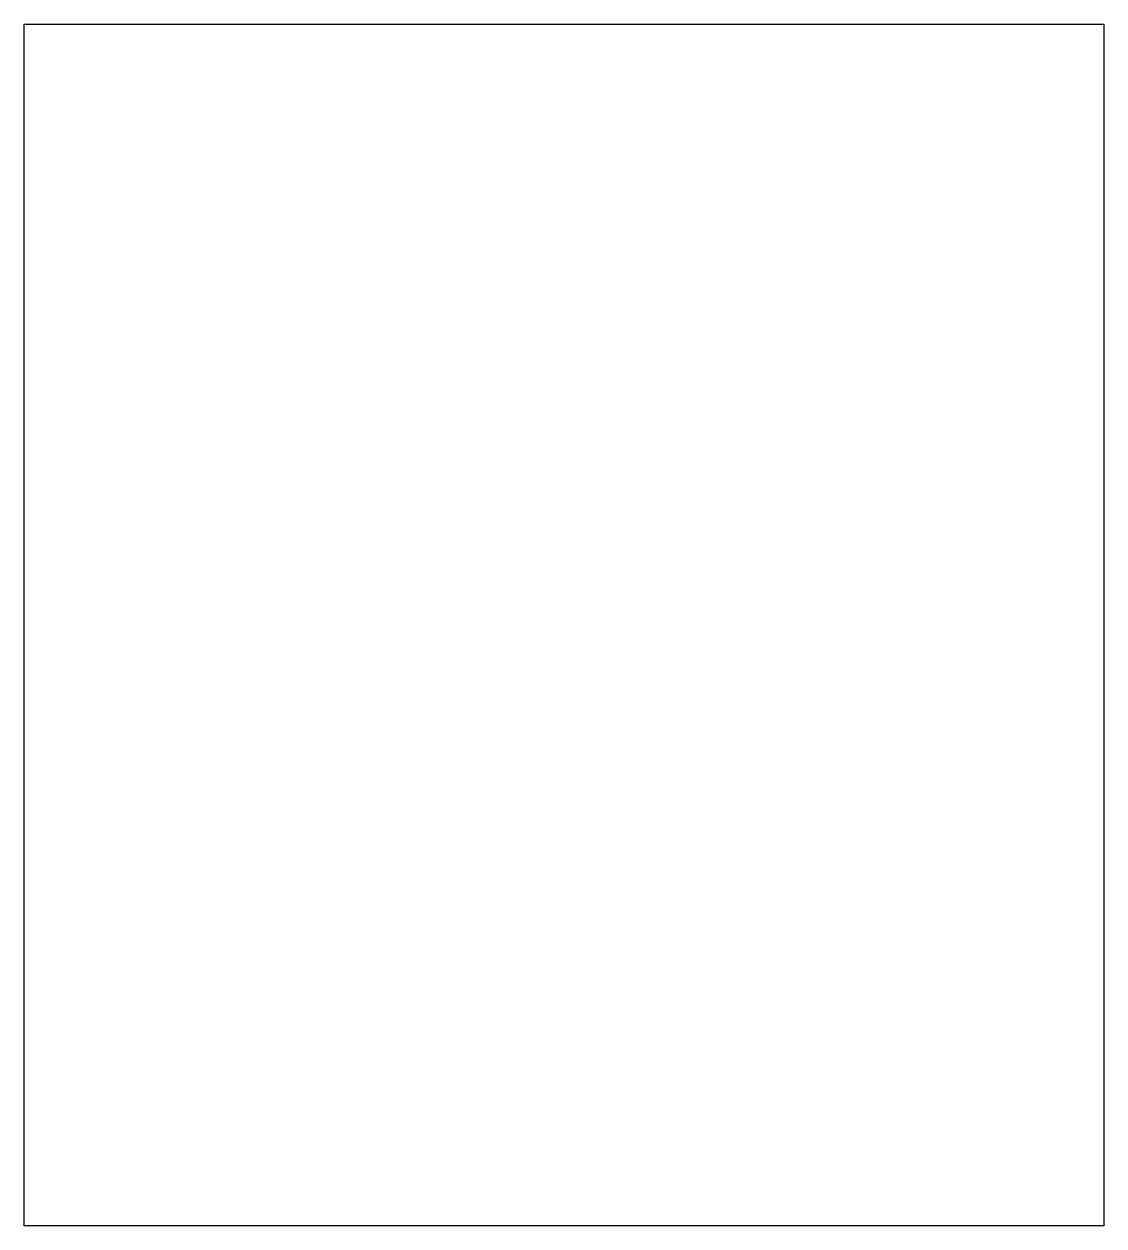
# Model space of a CAD drawing. Header units: metres. Extents: x 50 to 320, y 50 to 350.
import ezdxf

# ---------------------------------------------------------------- set-up
doc = ezdxf.new("R2010")
doc.units = ezdxf.units.M

msp = doc.modelspace()

# ---------------------------------------------------------------- linework, layer by layer
msp.add_lwpolyline([(50, 50), (50, 191.79), (50, 350.42), (319.87, 350.42), (319.87, 50), (50, 50)])

doc.saveas('drawing.dxf')
